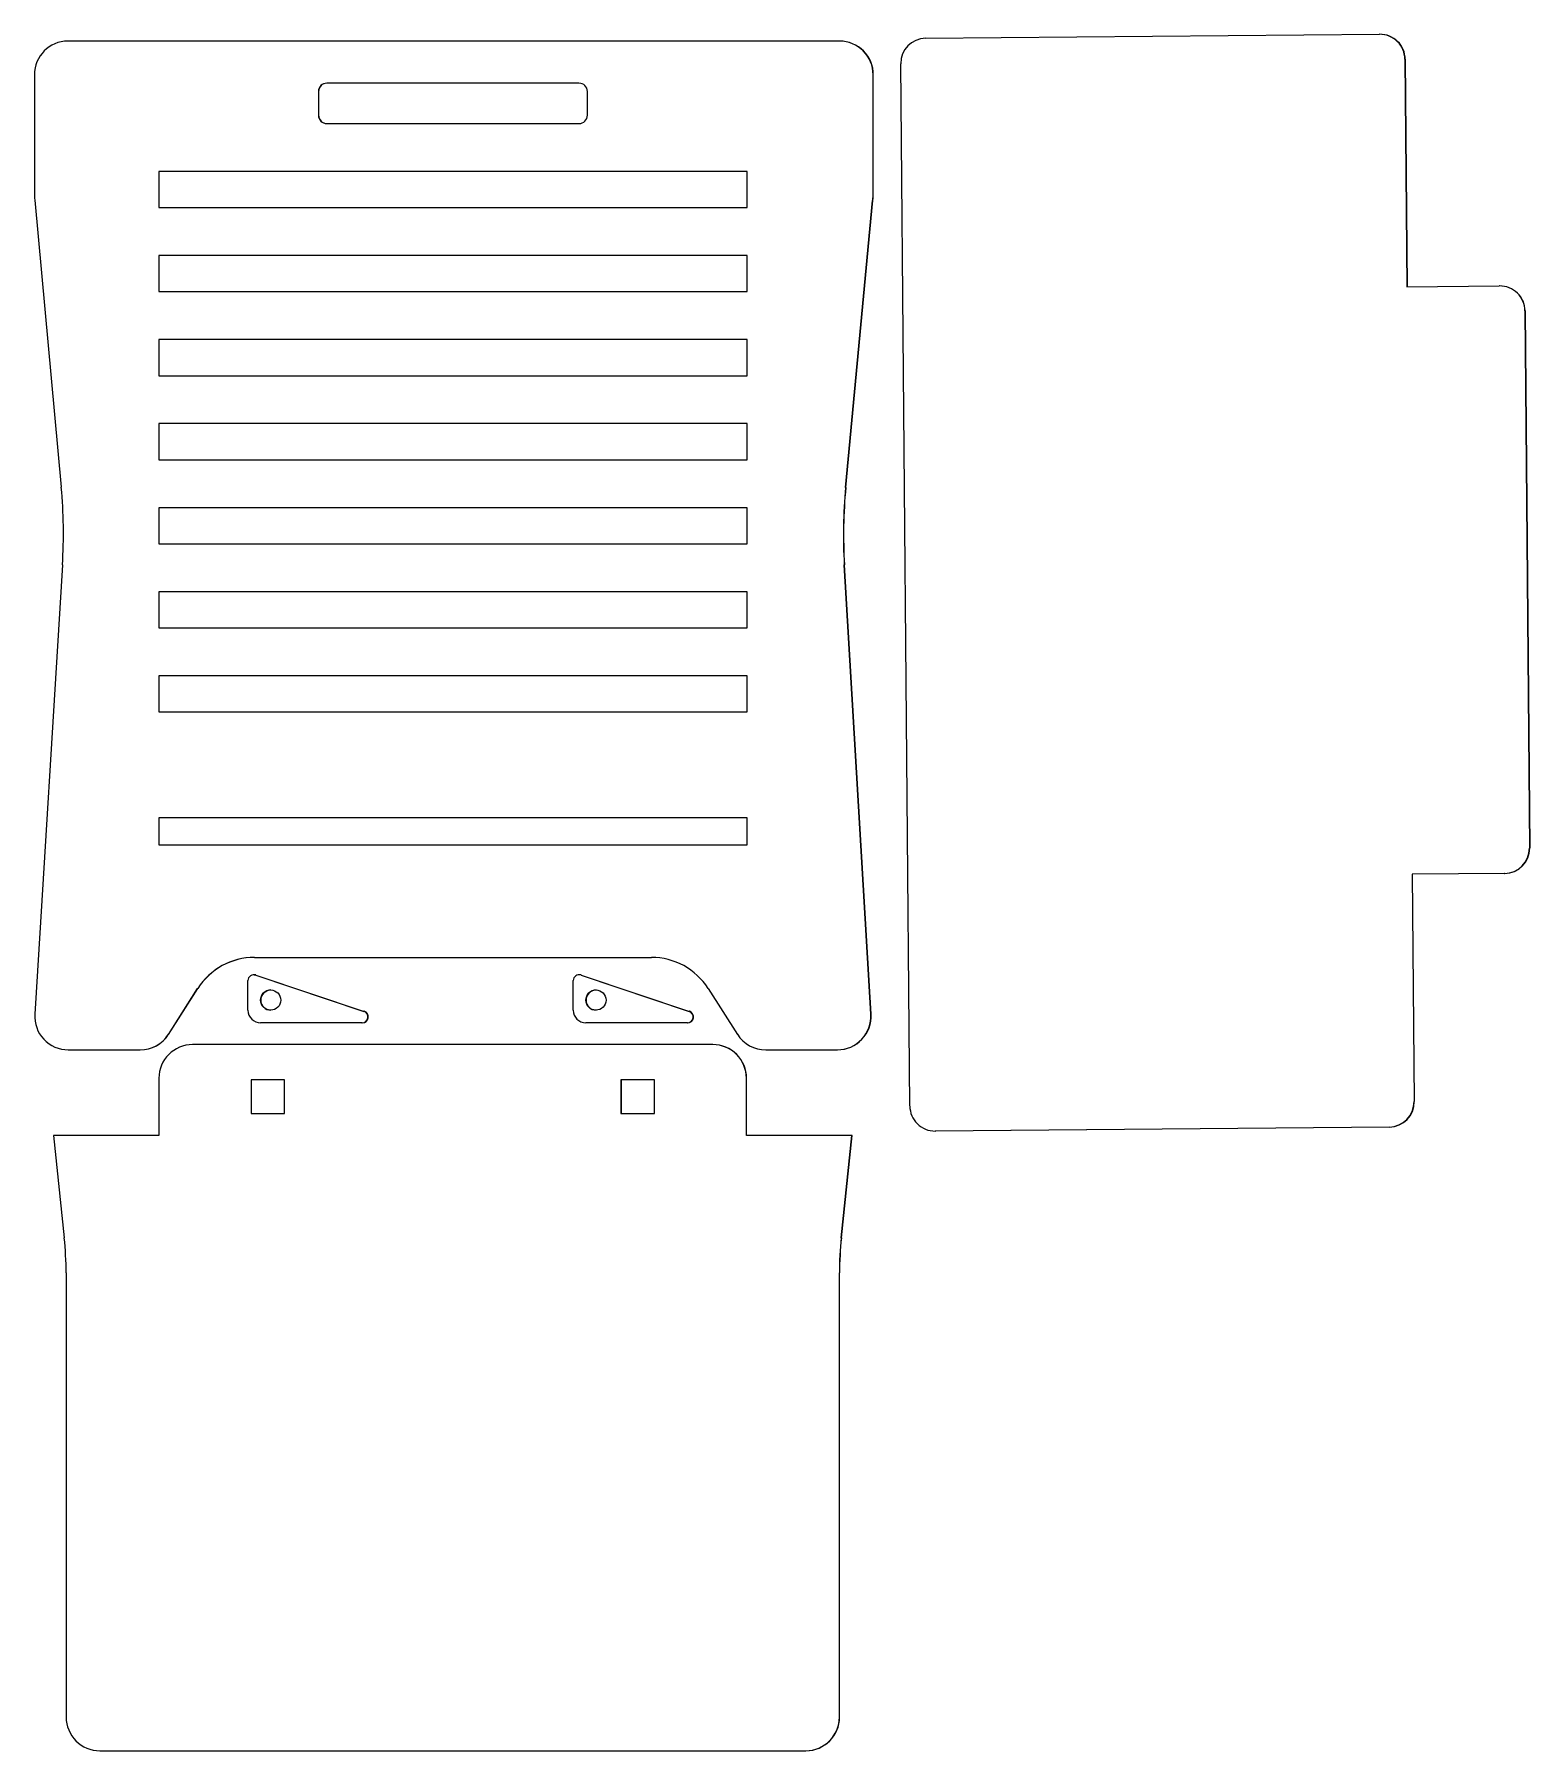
# Model space of a CAD drawing. Header units: millimetres. Extents: x -251 to 639, y -641 to 380.
import ezdxf

# ---------------------------------------------------------------- set-up
doc = ezdxf.new("R2010")
doc.units = ezdxf.units.MM

msp = doc.modelspace()

# ---------------------------------------------------------------- linework, layer by layer
at = {"color": 7, "linetype": 'Continuous', "lineweight": 25}
for p, q in [((279.6, 377.4), (549.6, 379.8)), ((549.9, 379.8), (549.7, 379.8)), ((228.5, 375.7), (-230.6, 375.7)), ((270.2, -257.7), (264.8, 362.3)), ((564.7, 364.9), (565.9, 229.6)), ((564.9, 364.9), (564.7, 364.9)), ((564.9, 364.9), (566, 229.6)), ((-250.6, 355.7), (-250.6, 285.7)), ((73.4, 350.7), (-76.6, 350.7)), ((248.4, 285.7), (248.4, 355.7)), ((248.4, 355.7), (248.5, 355.7)), ((248.5, 285.7), (248.5, 355.7)), ((-81.6, 345.7), (-81.6, 331.7)), ((-81.6, 345.7), (-81.5, 345.7)), ((-81.5, 345.7), (-81.5, 331.7)), ((78.4, 331.7), (78.4, 345.7)), ((-81.6, 331.7), (-81.5, 331.7)), ((-76.6, 326.7), (73.4, 326.7)), ((173.4, 298.2), (-176.6, 298.2)), ((-176.6, 298.2), (-176.6, 276.7)), ((-176.5, 298.2), (-176.5, 276.7)), ((173.4, 276.7), (173.4, 298.2)), ((-250.4, 281.1), (-234.6, 110.3)), ((-176.6, 276.7), (173.4, 276.7)), ((232, 110.2), (248.1, 281)), ((232.1, 110.2), (248.3, 281)), ((248.1, 281), (248.3, 281)), ((248.4, 285.7), (248.5, 285.7)), ((173.4, 248.2), (-176.6, 248.2)), ((-176.6, 248.2), (-176.6, 226.7)), ((-176.5, 248.2), (-176.5, 226.7)), ((173.4, 226.7), (173.4, 248.2)), ((-176.6, 226.7), (173.4, 226.7)), ((565.9, 229.6), (620.9, 230.1)), ((621.2, 230.1), (621.1, 230.1)), ((636.1, 215.3), (638.8, -104.2)), ((636.2, 215.3), (636.1, 215.3)), ((636.2, 215.3), (639, -104.2)), ((173.4, 198.2), (-176.6, 198.2)), ((-176.6, 198.2), (-176.6, 176.7)), ((-176.5, 198.2), (-176.5, 176.7)), ((173.4, 176.7), (173.4, 198.2)), ((-176.6, 176.7), (173.4, 176.7)), ((173.4, 148.2), (-176.6, 148.2)), ((-176.6, 148.2), (-176.6, 126.7)), ((-176.5, 148.2), (-176.5, 126.7)), ((173.4, 126.7), (173.4, 148.2)), ((-176.6, 126.7), (173.4, 126.7)), ((232, 110.2), (232.1, 110.2)), ((173.4, 98.2), (-176.6, 98.2)), ((-176.6, 98.2), (-176.6, 76.7)), ((-176.5, 98.2), (-176.5, 76.7)), ((173.4, 76.7), (173.4, 98.2)), ((-176.6, 76.7), (173.4, 76.7)), ((-233.9, 64.2), (-250.3, -203.1)), ((247.1, -203.1), (231.2, 64.2)), ((231.2, 64.2), (231.3, 64.2)), ((247.2, -203.1), (231.3, 64.2)), ((173.4, 48.2), (-176.6, 48.2)), ((-176.6, 48.2), (-176.6, 26.7)), ((-176.5, 48.2), (-176.5, 26.7)), ((173.4, 26.7), (173.4, 48.2)), ((-176.6, 26.7), (173.4, 26.7)), ((173.4, -1.8), (-176.6, -1.8)), ((-176.6, -1.8), (-176.6, -23.3)), ((-176.5, -1.8), (-176.5, -23.3)), ((173.4, -23.3), (173.4, -1.8)), ((-176.6, -23.3), (173.4, -23.3)), ((173.4, -86.3), (-176.6, -86.3)), ((-176.6, -86.3), (-176.6, -102.3)), ((-176.5, -86.3), (-176.5, -102.3)), ((173.4, -102.3), (173.4, -86.3)), ((-176.6, -102.3), (173.4, -102.3)), ((638.8, -104.2), (639, -104.2)), ((624, -119.4), (569, -119.8)), ((569, -119.8), (570.2, -255.1)), ((569, -119.8), (569.1, -119.8)), ((624.1, -119.4), (569.1, -119.8)), ((569.1, -119.8), (570.3, -255.1)), ((624.1, -119.4), (624, -119.4)), ((-119.7, -169.3), (116.5, -169.3)), ((-123.5, -200.7), (-123.5, -183.1)), ((-119.9, -179.6), (-120, -179.6)), ((-118.9, -179.8), (-54.5, -201.4)), ((-118.8, -179.8), (-118.9, -179.8)), ((-118.8, -179.8), (-54.4, -201.4)), ((70, -200.7), (70, -183.1)), ((73.6, -179.6), (73.5, -179.6)), ((74.6, -179.8), (139, -201.4)), ((74.6, -179.8), (74.7, -179.8)), ((74.7, -179.8), (139.1, -201.4)), ((-170.8, -215.1), (-153.5, -187.8)), ((-170.7, -215.1), (-153.4, -187.8)), ((-153.5, -187.8), (-153.4, -187.8)), ((150.2, -187.8), (167.6, -215.1)), ((-54.4, -201.4), (-54.5, -201.4)), ((139, -201.4), (139.1, -201.4)), ((247.1, -203.1), (247.2, -203.1)), ((-55.5, -208.2), (-116, -208.2)), ((138, -208.2), (77.5, -208.2)), ((-230.4, -224.3), (-187.6, -224.3)), ((-170.8, -215.1), (-170.7, -215.1)), ((153.1, -221.2), (-156.5, -221.2)), ((184.5, -224.3), (227.2, -224.3)), ((-176.5, -241.2), (-176.5, -275.2)), ((-101.7, -242.2), (-121.7, -242.2)), ((-121.7, -242.2), (-121.7, -262.2)), ((-121.6, -242.2), (-121.6, -262.2)), ((-101.7, -262.2), (-101.7, -242.2)), ((118.3, -242.2), (98.3, -242.2)), ((98.3, -242.2), (98.3, -262.2)), ((98.4, -242.2), (98.4, -262.2)), ((118.3, -262.2), (118.3, -242.2)), ((173, -275.2), (173, -241.2)), ((173, -241.2), (173.1, -241.2)), ((173.1, -275.2), (173.1, -241.2)), ((570.2, -255.1), (570.3, -255.1)), ((-121.7, -262.2), (-101.7, -262.2)), ((98.3, -262.2), (118.3, -262.2)), ((-239.2, -275.2), (-232.8, -336.1)), ((-176.5, -275.2), (-239.2, -275.2)), ((235.9, -275.2), (173, -275.2)), ((229.4, -336.1), (235.8, -275.2)), ((229.5, -336.1), (235.9, -275.2)), ((285.2, -272.6), (285.3, -272.6)), ((555.3, -270.2), (285.3, -272.6)), ((285.3, -272.6), (285.4, -272.6)), ((555.4, -270.2), (285.4, -272.6)), ((555.4, -270.2), (555.3, -270.2)), ((229.4, -336.1), (229.5, -336.1)), ((-231.7, -357), (-231.7, -621.2)), ((228.3, -621.2), (228.3, -357)), ((228.3, -357), (228.4, -357)), ((228.4, -621.2), (228.4, -357)), ((228.3, -621.2), (228.4, -621.2)), ((-211.7, -641.2), (208.4, -641.2))]:
    msp.add_line(p, q, dxfattribs=at)
at = {"color": 7, "linetype": 'Continuous', "lineweight": 25, "flags": 128}
for points in [[(-119.9, -179.6), (-119.6, -179.6), (-118.8, -179.8)], [(74.7, -179.8), (73.9, -179.6), (73.6, -179.6)]]:
    msp.add_lwpolyline(points, dxfattribs=at)
at = {"color": 7, "linetype": 'Continuous', "lineweight": 25}
for centre in [(-110, -194.7), (83.5, -194.7)]:
    msp.add_circle(centre, 6, dxfattribs=at)
for centre, radius, start, end in [((549.7, 364.8), 15, 0.4991, 90.4992), ((549.9, 364.8), 15, 0.4991, 90.4992), ((-230.6, 355.7), 20, 90.0009, 180.0008), ((228.4, 355.7), 20, 359.9991, 89.9992), ((228.5, 355.7), 20, 359.9991, 89.9992), ((279.8, 362.4), 15, 90.5009, 180.5008), ((-76.6, 345.7), 5, 90.0009, 180.0009), ((-76.5, 345.7), 5, 90.0009, 180.0009), ((73.4, 345.7), 5, 359.9991, 89.9991), ((-76.6, 331.7), 5, 179.9991, 269.9991), ((-76.5, 331.7), 5, 179.9991, 269.9991), ((73.4, 331.7), 5, 270.0009, 0.0009), ((-200.6, 285.7), 50, 180, 185.2892), ((198.4, 285.7), 50, 354.6002, 0), ((198.5, 285.7), 50, 354.6002, 0), ((621.1, 215.1), 15, 0.4991, 90.4992), ((621.2, 215.1), 15, 0.4991, 90.4992), ((-533.3, 82.7), 300, 356.4788, 5.2892), ((530.7, 82), 300, 174.6002, 183.3999), ((530.8, 82), 300, 174.6002, 183.3999), ((623.8, -104.4), 15, 270.5009, 0.5008), ((624, -104.4), 15, 270.5009, 0.5008), ((-119.7, -209.3), 40, 90.0003, 147.5011), ((-119.6, -209.3), 40, 90.0003, 147.5011), ((116.5, -209.3), 40, 32.4989, 89.9997), ((-120, -183.1), 3.5, 71.4247, 180.0012), ((73.5, -183.1), 3.5, 71.4247, 180.0012), ((-109.9, -194.7), 6, 90.0013, 269.9987), ((83.6, -194.7), 6, 90.0013, 269.9987), ((-230.4, -204.3), 20, 176.4779, 269.9991), ((-116, -200.7), 7.5, 179.9991, 269.9991), ((-55.7, -204.7), 3.5, 270.0016, 71.4232), ((-55.5, -204.7), 3.5, 270.0016, 71.4232), ((77.5, -200.7), 7.5, 179.9991, 269.9991), ((137.8, -204.7), 3.5, 270.0016, 71.4232), ((138, -204.7), 3.5, 270.0016, 71.4232), ((227.1, -204.3), 20, 270.0009, 3.4008), ((227.2, -204.3), 20, 270.0009, 3.4008), ((-187.7, -204.3), 20, 270.0003, 327.5011), ((-187.6, -204.3), 20, 270.0003, 327.5011), ((-156.5, -241.2), 20, 90.0009, 180.0008), ((153, -241.2), 20, 359.9991, 89.9992), ((153.1, -241.2), 20, 359.9991, 89.9992), ((184.5, -204.3), 20, 212.4989, 269.9997), ((555.2, -255.2), 15, 270.5009, 0.5008), ((555.3, -255.2), 15, 270.5009, 0.5008), ((285.2, -257.6), 15, 180.4991, 270.4992), ((-431.7, -357), 200, 360, 5.9998), ((428.3, -357), 200, 174.0002, 180), ((428.4, -357), 200, 174.0002, 180), ((-211.7, -621.2), 20, 179.9991, 269.9992), ((208.3, -621.2), 20, 270.0009, 0.0008), ((208.4, -621.2), 20, 270.0009, 0.0008)]:
    msp.add_arc(centre, radius, start, end, dxfattribs=at)

doc.saveas('drawing.dxf')
